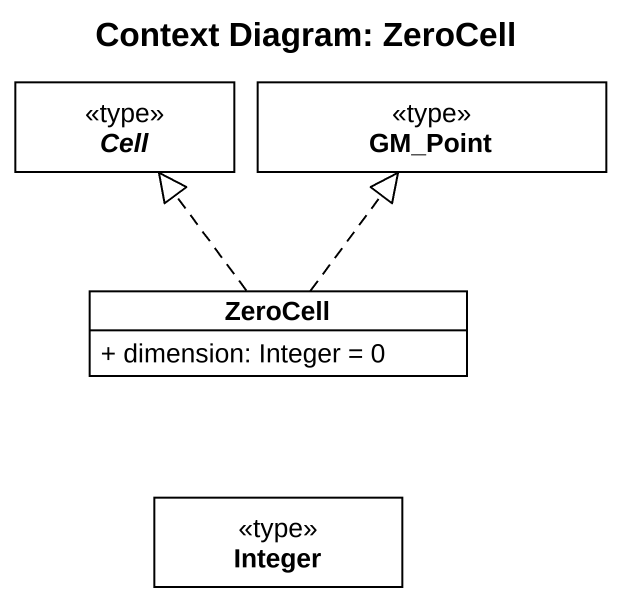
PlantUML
@startuml
title Context Diagram: ZeroCell
hide circle
hide empty members
skinparam classAttributeIconSize 0
abstract class Cell <<type>>
class GM_Point <<type>>
class ZeroCell {
  + dimension: Integer = 0
}
class Integer <<type>>
ZeroCell .up.|> Cell
ZeroCell .up.|> GM_Point
@enduml
